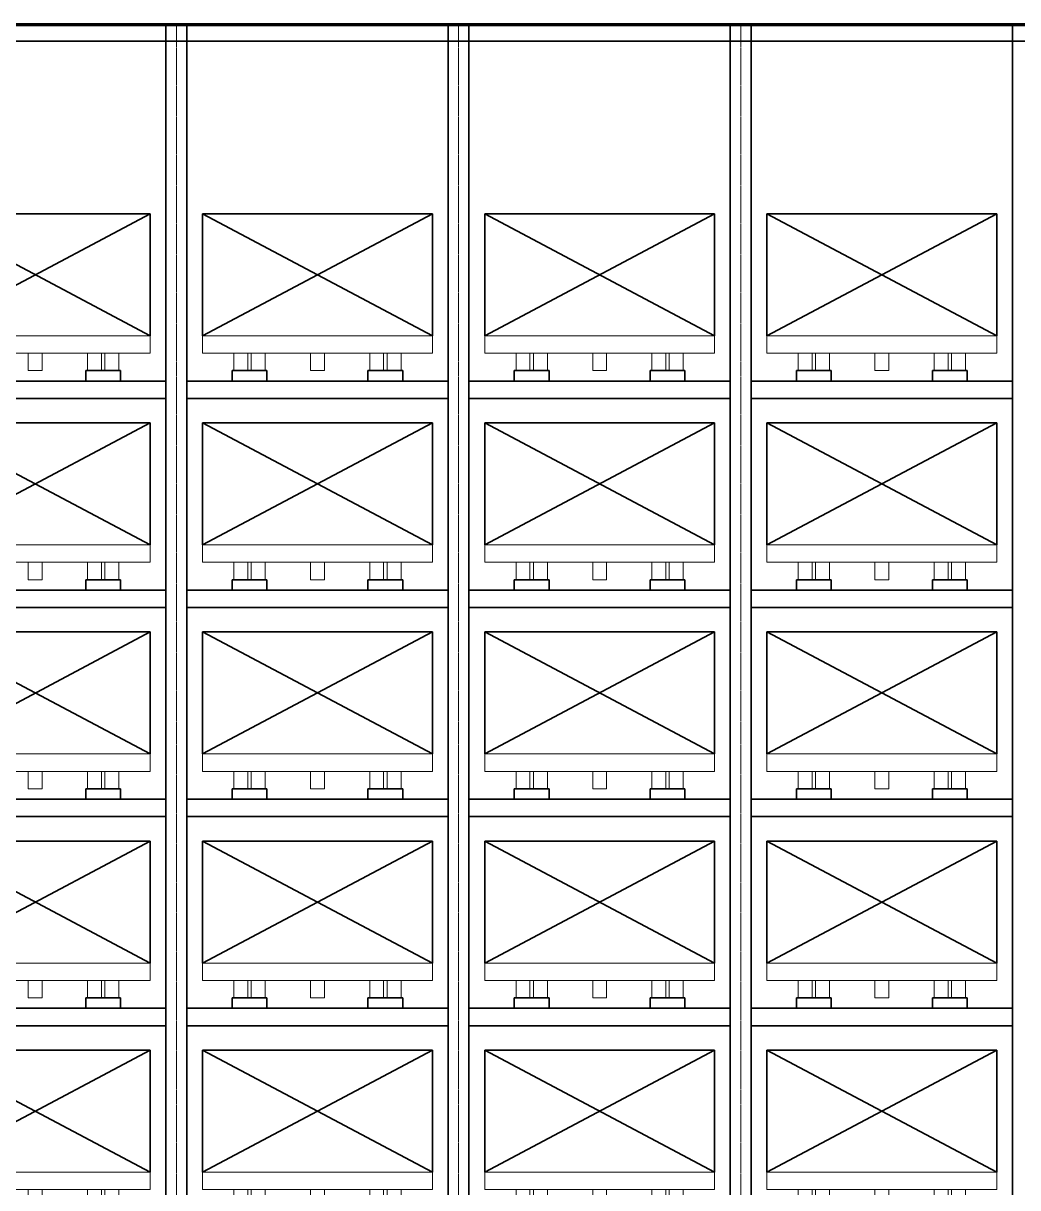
# Model space of a CAD drawing. Header units: millimetres. Extents: x -67280 to 67280, y -47520 to 47520.
# Drawn here: x -39927 to -34218, y 33085 to 39767 of the extents above; entities that cross this region are included whole.
import ezdxf

# ---------------------------------------------------------------- set-up
doc = ezdxf.new("R2010")
doc.units = ezdxf.units.MM
doc.linetypes.add('点画线', pattern=[18, 12, -2, 2, -2])
for name, color, linetype, lineweight in [('ACADCAXA细实线层', 3, 'Continuous', 18), ('EB0', 7, 'Continuous', 35), ('中心线层', 1, '点画线', 18), ('尺寸线层', 4, 'Continuous', 18), ('标注层AM_5', 3, 'Continuous', 25), ('粗实线层AM_0', 7, 'Continuous', 50)]:
    doc.layers.add(name, color=color, linetype=linetype, lineweight=lineweight)

# ---------------------------------------------------------------- blocks, each defined once
blk = doc.blocks.new('*X512')
at = {"layer": 'ACADCAXA细实线层', "linetype": 'Continuous', "lineweight": 18}
for p, q in [((0, 100), (0, 200)), ((0, 200), (1320, 200)), ((1320, 100), (1320, 200)), ((0, 100), (1320, 100)), ((180, 0), (180, 100)), ((260, 0), (260, 100)), ((280, 0), (280, 100)), ((360, 0), (360, 100)), ((620, 0), (620, 100)), ((700, 0), (700, 100)), ((960, 0), (960, 100)), ((1040, 0), (1040, 100)), ((1060, 0), (1060, 100)), ((1140, 0), (1140, 100)), ((180, 0), (260, 0)), ((280, 0), (360, 0)), ((620, 0), (700, 0)), ((1040, 0), (960, 0)), ((1060, 0), (1140, 0))]:
    blk.add_line(p, q, dxfattribs=at)
at = {"layer": 'EB0'}
for p, q in [((0, 900), (1320, 900)), ((1320, 900), (0, 200)), ((0, 900), (1320, 200)), ((0, 900), (0, 200)), ((1320, 900), (1320, 200))]:
    blk.add_line(p, q, dxfattribs=at)
blk = doc.blocks.new('*X514')
at = {"layer": 'ACADCAXA细实线层', "linetype": 'Continuous', "lineweight": 18}
for p, q in [((0, 100), (0, 200)), ((0, 200), (1320, 200)), ((1320, 100), (1320, 200)), ((0, 100), (1320, 100)), ((180, 0), (180, 100)), ((260, 0), (260, 100)), ((280, 0), (280, 100)), ((360, 0), (360, 100)), ((620, 0), (620, 100)), ((700, 0), (700, 100)), ((960, 0), (960, 100)), ((1040, 0), (1040, 100)), ((1060, 0), (1060, 100)), ((1140, 0), (1140, 100)), ((180, 0), (260, 0)), ((280, 0), (360, 0)), ((620, 0), (700, 0)), ((1040, 0), (960, 0)), ((1060, 0), (1140, 0))]:
    blk.add_line(p, q, dxfattribs=at)
at = {"layer": 'EB0'}
for p, q in [((0, 900), (1320, 900)), ((1320, 900), (0, 200)), ((0, 900), (1320, 200)), ((0, 900), (0, 200)), ((1320, 900), (1320, 200))]:
    blk.add_line(p, q, dxfattribs=at)
blk = doc.blocks.new('*X515')
at = {"layer": 'EB0'}
for p, q in [((260, 100), (260, 160)), ((460, 160), (260, 160)), ((260, 100), (260, 160)), ((460, 160), (260, 160)), ((460, 100), (460, 160)), ((460, 100), (460, 160)), ((1040, 100), (1040, 160)), ((1040, 160), (1240, 160)), ((1040, 100), (1040, 160)), ((1040, 160), (1240, 160)), ((1240, 100), (1240, 160)), ((1240, 100), (1240, 160)), ((0, 100), (1500, 100)), ((1500, 0), (0, 0))]:
    blk.add_line(p, q, dxfattribs=at)
at = {"layer": '标注层AM_5'}
for p, q in [((0, 100), (1500, 100)), ((1500, 100), (0, 100)), ((0, 0), (1500, 0))]:
    blk.add_line(p, q, dxfattribs=at)
blk = doc.blocks.new('*X516')
at = {"layer": 'ACADCAXA细实线层', "linetype": 'Continuous', "lineweight": 18}
for p, q in [((0, 100), (0, 200)), ((0, 200), (1320, 200)), ((1320, 100), (1320, 200)), ((0, 100), (1320, 100)), ((180, 0), (180, 100)), ((260, 0), (260, 100)), ((280, 0), (280, 100)), ((360, 0), (360, 100)), ((620, 0), (620, 100)), ((700, 0), (700, 100)), ((960, 0), (960, 100)), ((1040, 0), (1040, 100)), ((1060, 0), (1060, 100)), ((1140, 0), (1140, 100)), ((180, 0), (260, 0)), ((280, 0), (360, 0)), ((620, 0), (700, 0)), ((1040, 0), (960, 0)), ((1060, 0), (1140, 0))]:
    blk.add_line(p, q, dxfattribs=at)
at = {"layer": 'EB0'}
for p, q in [((0, 900), (1320, 900)), ((1320, 900), (0, 200)), ((0, 900), (1320, 200)), ((0, 900), (0, 200)), ((1320, 900), (1320, 200))]:
    blk.add_line(p, q, dxfattribs=at)
blk = doc.blocks.new('*X517')
at = {"layer": 'EB0'}
for p, q in [((260, 100), (260, 160)), ((460, 160), (260, 160)), ((260, 100), (260, 160)), ((460, 160), (260, 160)), ((460, 100), (460, 160)), ((460, 100), (460, 160)), ((1040, 100), (1040, 160)), ((1040, 160), (1240, 160)), ((1040, 100), (1040, 160)), ((1040, 160), (1240, 160)), ((1240, 100), (1240, 160)), ((1240, 100), (1240, 160)), ((0, 100), (1500, 100)), ((1500, 0), (0, 0))]:
    blk.add_line(p, q, dxfattribs=at)
at = {"layer": '标注层AM_5'}
for p, q in [((0, 100), (1500, 100)), ((1500, 100), (0, 100)), ((0, 0), (1500, 0))]:
    blk.add_line(p, q, dxfattribs=at)
blk = doc.blocks.new('*X518')
at = {"layer": 'ACADCAXA细实线层', "linetype": 'Continuous', "lineweight": 18}
for p, q in [((0, 100), (0, 200)), ((0, 200), (1320, 200)), ((1320, 100), (1320, 200)), ((0, 100), (1320, 100)), ((180, 0), (180, 100)), ((260, 0), (260, 100)), ((280, 0), (280, 100)), ((360, 0), (360, 100)), ((620, 0), (620, 100)), ((700, 0), (700, 100)), ((960, 0), (960, 100)), ((1040, 0), (1040, 100)), ((1060, 0), (1060, 100)), ((1140, 0), (1140, 100)), ((180, 0), (260, 0)), ((280, 0), (360, 0)), ((620, 0), (700, 0)), ((1040, 0), (960, 0)), ((1060, 0), (1140, 0))]:
    blk.add_line(p, q, dxfattribs=at)
at = {"layer": 'EB0'}
for p, q in [((0, 900), (1320, 900)), ((1320, 900), (0, 200)), ((0, 900), (1320, 200)), ((0, 900), (0, 200)), ((1320, 900), (1320, 200))]:
    blk.add_line(p, q, dxfattribs=at)
blk = doc.blocks.new('*X519')
at = {"layer": 'EB0'}
for p, q in [((260, 100), (260, 160)), ((460, 160), (260, 160)), ((260, 100), (260, 160)), ((460, 160), (260, 160)), ((460, 100), (460, 160)), ((460, 100), (460, 160)), ((1040, 100), (1040, 160)), ((1040, 160), (1240, 160)), ((1040, 100), (1040, 160)), ((1040, 160), (1240, 160)), ((1240, 100), (1240, 160)), ((1240, 100), (1240, 160)), ((0, 100), (1500, 100)), ((1500, 0), (0, 0))]:
    blk.add_line(p, q, dxfattribs=at)
at = {"layer": '标注层AM_5'}
for p, q in [((0, 100), (1500, 100)), ((1500, 100), (0, 100)), ((0, 0), (1500, 0))]:
    blk.add_line(p, q, dxfattribs=at)
blk = doc.blocks.new('*X520')
at = {"layer": 'ACADCAXA细实线层', "linetype": 'Continuous', "lineweight": 18}
for p, q in [((0, 100), (0, 200)), ((0, 200), (1320, 200)), ((1320, 100), (1320, 200)), ((0, 100), (1320, 100)), ((180, 0), (180, 100)), ((260, 0), (260, 100)), ((280, 0), (280, 100)), ((360, 0), (360, 100)), ((620, 0), (620, 100)), ((700, 0), (700, 100)), ((960, 0), (960, 100)), ((1040, 0), (1040, 100)), ((1060, 0), (1060, 100)), ((1140, 0), (1140, 100)), ((180, 0), (260, 0)), ((280, 0), (360, 0)), ((620, 0), (700, 0)), ((1040, 0), (960, 0)), ((1060, 0), (1140, 0))]:
    blk.add_line(p, q, dxfattribs=at)
at = {"layer": 'EB0'}
for p, q in [((0, 900), (1320, 900)), ((1320, 900), (0, 200)), ((0, 900), (1320, 200)), ((0, 900), (0, 200)), ((1320, 900), (1320, 200))]:
    blk.add_line(p, q, dxfattribs=at)
blk = doc.blocks.new('*X521')
at = {"layer": 'EB0'}
for p, q in [((260, 100), (260, 160)), ((460, 160), (260, 160)), ((260, 100), (260, 160)), ((460, 160), (260, 160)), ((460, 100), (460, 160)), ((460, 100), (460, 160)), ((1040, 100), (1040, 160)), ((1040, 160), (1240, 160)), ((1040, 100), (1040, 160)), ((1040, 160), (1240, 160)), ((1240, 100), (1240, 160)), ((1240, 100), (1240, 160)), ((0, 100), (1500, 100)), ((1500, 0), (0, 0))]:
    blk.add_line(p, q, dxfattribs=at)
at = {"layer": '标注层AM_5'}
for p, q in [((0, 100), (1500, 100)), ((1500, 100), (0, 100)), ((0, 0), (1500, 0))]:
    blk.add_line(p, q, dxfattribs=at)
blk = doc.blocks.new('*X505')
at = {"layer": 'EB0'}
for p, q in [((1620, 0), (1620, 11200)), ((1740, 0), (1740, 11200))]:
    blk.add_line(p, q, dxfattribs=at)
at = {"layer": '中心线层'}
blk.add_line((1680, -3), (1680, 11203), dxfattribs=at)
at = {"layer": 'EB0'}
for name, p in [('*X520', (210, 9210)), ('*X518', (210, 8010)), ('*X516', (210, 6810)), ('*X514', (210, 5610)), ('*X512', (210, 4410))]:
    blk.add_blockref(name, p, dxfattribs=at)
at = {"layer": '粗实线层AM_0'}
for name, p in [('*X521', (120, 9050)), ('*X519', (120, 7850)), ('*X517', (120, 6650)), ('*X515', (120, 5450))]:
    blk.add_blockref(name, p, dxfattribs=at)
blk = doc.blocks.new('*X529')
at = {"layer": 'ACADCAXA细实线层', "linetype": 'Continuous', "lineweight": 18}
for p, q in [((0, 100), (0, 200)), ((0, 200), (1320, 200)), ((1320, 100), (1320, 200)), ((0, 100), (1320, 100)), ((180, 0), (180, 100)), ((260, 0), (260, 100)), ((280, 0), (280, 100)), ((360, 0), (360, 100)), ((620, 0), (620, 100)), ((700, 0), (700, 100)), ((960, 0), (960, 100)), ((1040, 0), (1040, 100)), ((1060, 0), (1060, 100)), ((1140, 0), (1140, 100)), ((180, 0), (260, 0)), ((280, 0), (360, 0)), ((620, 0), (700, 0)), ((1040, 0), (960, 0)), ((1060, 0), (1140, 0))]:
    blk.add_line(p, q, dxfattribs=at)
at = {"layer": 'EB0'}
for p, q in [((0, 900), (1320, 900)), ((1320, 900), (0, 200)), ((0, 900), (1320, 200)), ((0, 900), (0, 200)), ((1320, 900), (1320, 200))]:
    blk.add_line(p, q, dxfattribs=at)
blk = doc.blocks.new('*X531')
at = {"layer": 'ACADCAXA细实线层', "linetype": 'Continuous', "lineweight": 18}
for p, q in [((0, 100), (0, 200)), ((0, 200), (1320, 200)), ((1320, 100), (1320, 200)), ((0, 100), (1320, 100)), ((180, 0), (180, 100)), ((260, 0), (260, 100)), ((280, 0), (280, 100)), ((360, 0), (360, 100)), ((620, 0), (620, 100)), ((700, 0), (700, 100)), ((960, 0), (960, 100)), ((1040, 0), (1040, 100)), ((1060, 0), (1060, 100)), ((1140, 0), (1140, 100)), ((180, 0), (260, 0)), ((280, 0), (360, 0)), ((620, 0), (700, 0)), ((1040, 0), (960, 0)), ((1060, 0), (1140, 0))]:
    blk.add_line(p, q, dxfattribs=at)
at = {"layer": 'EB0'}
for p, q in [((0, 900), (1320, 900)), ((1320, 900), (0, 200)), ((0, 900), (1320, 200)), ((0, 900), (0, 200)), ((1320, 900), (1320, 200))]:
    blk.add_line(p, q, dxfattribs=at)
blk = doc.blocks.new('*X532')
at = {"layer": 'EB0'}
for p, q in [((260, 100), (260, 160)), ((460, 160), (260, 160)), ((260, 100), (260, 160)), ((460, 160), (260, 160)), ((460, 100), (460, 160)), ((460, 100), (460, 160)), ((1040, 100), (1040, 160)), ((1040, 160), (1240, 160)), ((1040, 100), (1040, 160)), ((1040, 160), (1240, 160)), ((1240, 100), (1240, 160)), ((1240, 100), (1240, 160)), ((0, 100), (1500, 100)), ((1500, 0), (0, 0))]:
    blk.add_line(p, q, dxfattribs=at)
at = {"layer": '标注层AM_5'}
for p, q in [((0, 100), (1500, 100)), ((1500, 100), (0, 100)), ((0, 0), (1500, 0))]:
    blk.add_line(p, q, dxfattribs=at)
blk = doc.blocks.new('*X533')
at = {"layer": 'ACADCAXA细实线层', "linetype": 'Continuous', "lineweight": 18}
for p, q in [((0, 100), (0, 200)), ((0, 200), (1320, 200)), ((1320, 100), (1320, 200)), ((0, 100), (1320, 100)), ((180, 0), (180, 100)), ((260, 0), (260, 100)), ((280, 0), (280, 100)), ((360, 0), (360, 100)), ((620, 0), (620, 100)), ((700, 0), (700, 100)), ((960, 0), (960, 100)), ((1040, 0), (1040, 100)), ((1060, 0), (1060, 100)), ((1140, 0), (1140, 100)), ((180, 0), (260, 0)), ((280, 0), (360, 0)), ((620, 0), (700, 0)), ((1040, 0), (960, 0)), ((1060, 0), (1140, 0))]:
    blk.add_line(p, q, dxfattribs=at)
at = {"layer": 'EB0'}
for p, q in [((0, 900), (1320, 900)), ((1320, 900), (0, 200)), ((0, 900), (1320, 200)), ((0, 900), (0, 200)), ((1320, 900), (1320, 200))]:
    blk.add_line(p, q, dxfattribs=at)
blk = doc.blocks.new('*X534')
at = {"layer": 'EB0'}
for p, q in [((260, 100), (260, 160)), ((460, 160), (260, 160)), ((260, 100), (260, 160)), ((460, 160), (260, 160)), ((460, 100), (460, 160)), ((460, 100), (460, 160)), ((1040, 100), (1040, 160)), ((1040, 160), (1240, 160)), ((1040, 100), (1040, 160)), ((1040, 160), (1240, 160)), ((1240, 100), (1240, 160)), ((1240, 100), (1240, 160)), ((0, 100), (1500, 100)), ((1500, 0), (0, 0))]:
    blk.add_line(p, q, dxfattribs=at)
at = {"layer": '标注层AM_5'}
for p, q in [((0, 100), (1500, 100)), ((1500, 100), (0, 100)), ((0, 0), (1500, 0))]:
    blk.add_line(p, q, dxfattribs=at)
blk = doc.blocks.new('*X535')
at = {"layer": 'ACADCAXA细实线层', "linetype": 'Continuous', "lineweight": 18}
for p, q in [((0, 100), (0, 200)), ((0, 200), (1320, 200)), ((1320, 100), (1320, 200)), ((0, 100), (1320, 100)), ((180, 0), (180, 100)), ((260, 0), (260, 100)), ((280, 0), (280, 100)), ((360, 0), (360, 100)), ((620, 0), (620, 100)), ((700, 0), (700, 100)), ((960, 0), (960, 100)), ((1040, 0), (1040, 100)), ((1060, 0), (1060, 100)), ((1140, 0), (1140, 100)), ((180, 0), (260, 0)), ((280, 0), (360, 0)), ((620, 0), (700, 0)), ((1040, 0), (960, 0)), ((1060, 0), (1140, 0))]:
    blk.add_line(p, q, dxfattribs=at)
at = {"layer": 'EB0'}
for p, q in [((0, 900), (1320, 900)), ((1320, 900), (0, 200)), ((0, 900), (1320, 200)), ((0, 900), (0, 200)), ((1320, 900), (1320, 200))]:
    blk.add_line(p, q, dxfattribs=at)
blk = doc.blocks.new('*X536')
at = {"layer": 'EB0'}
for p, q in [((260, 100), (260, 160)), ((460, 160), (260, 160)), ((260, 100), (260, 160)), ((460, 160), (260, 160)), ((460, 100), (460, 160)), ((460, 100), (460, 160)), ((1040, 100), (1040, 160)), ((1040, 160), (1240, 160)), ((1040, 100), (1040, 160)), ((1040, 160), (1240, 160)), ((1240, 100), (1240, 160)), ((1240, 100), (1240, 160)), ((0, 100), (1500, 100)), ((1500, 0), (0, 0))]:
    blk.add_line(p, q, dxfattribs=at)
at = {"layer": '标注层AM_5'}
for p, q in [((0, 100), (1500, 100)), ((1500, 100), (0, 100)), ((0, 0), (1500, 0))]:
    blk.add_line(p, q, dxfattribs=at)
blk = doc.blocks.new('*X537')
at = {"layer": 'ACADCAXA细实线层', "linetype": 'Continuous', "lineweight": 18}
for p, q in [((0, 100), (0, 200)), ((0, 200), (1320, 200)), ((1320, 100), (1320, 200)), ((0, 100), (1320, 100)), ((180, 0), (180, 100)), ((260, 0), (260, 100)), ((280, 0), (280, 100)), ((360, 0), (360, 100)), ((620, 0), (620, 100)), ((700, 0), (700, 100)), ((960, 0), (960, 100)), ((1040, 0), (1040, 100)), ((1060, 0), (1060, 100)), ((1140, 0), (1140, 100)), ((180, 0), (260, 0)), ((280, 0), (360, 0)), ((620, 0), (700, 0)), ((1040, 0), (960, 0)), ((1060, 0), (1140, 0))]:
    blk.add_line(p, q, dxfattribs=at)
at = {"layer": 'EB0'}
for p, q in [((0, 900), (1320, 900)), ((1320, 900), (0, 200)), ((0, 900), (1320, 200)), ((0, 900), (0, 200)), ((1320, 900), (1320, 200))]:
    blk.add_line(p, q, dxfattribs=at)
blk = doc.blocks.new('*X538')
at = {"layer": 'EB0'}
for p, q in [((260, 100), (260, 160)), ((460, 160), (260, 160)), ((260, 100), (260, 160)), ((460, 160), (260, 160)), ((460, 100), (460, 160)), ((460, 100), (460, 160)), ((1040, 100), (1040, 160)), ((1040, 160), (1240, 160)), ((1040, 100), (1040, 160)), ((1040, 160), (1240, 160)), ((1240, 100), (1240, 160)), ((1240, 100), (1240, 160)), ((0, 100), (1500, 100)), ((1500, 0), (0, 0))]:
    blk.add_line(p, q, dxfattribs=at)
at = {"layer": '标注层AM_5'}
for p, q in [((0, 100), (1500, 100)), ((1500, 100), (0, 100)), ((0, 0), (1500, 0))]:
    blk.add_line(p, q, dxfattribs=at)
blk = doc.blocks.new('*X522')
at = {"layer": 'EB0'}
for p, q in [((0, 0), (0, 11200)), ((120, 0), (120, 11200)), ((1620, 0), (1620, 11200)), ((1740, 0), (1740, 11200))]:
    blk.add_line(p, q, dxfattribs=at)
at = {"layer": '中心线层'}
for p, q in [((60, -3), (60, 11203)), ((1680, -3), (1680, 11203))]:
    blk.add_line(p, q, dxfattribs=at)
at = {"layer": 'EB0'}
for name, p in [('*X537', (210, 9210)), ('*X535', (210, 8010)), ('*X533', (210, 6810)), ('*X531', (210, 5610)), ('*X529', (210, 4410))]:
    blk.add_blockref(name, p, dxfattribs=at)
at = {"layer": '粗实线层AM_0'}
for name, p in [('*X538', (120, 9050)), ('*X536', (120, 7850)), ('*X534', (120, 6650)), ('*X532', (120, 5450))]:
    blk.add_blockref(name, p, dxfattribs=at)
blk = doc.blocks.new('*X546')
at = {"layer": 'ACADCAXA细实线层', "linetype": 'Continuous', "lineweight": 18}
for p, q in [((0, 100), (0, 200)), ((0, 200), (1320, 200)), ((1320, 100), (1320, 200)), ((0, 100), (1320, 100)), ((180, 0), (180, 100)), ((260, 0), (260, 100)), ((280, 0), (280, 100)), ((360, 0), (360, 100)), ((620, 0), (620, 100)), ((700, 0), (700, 100)), ((960, 0), (960, 100)), ((1040, 0), (1040, 100)), ((1060, 0), (1060, 100)), ((1140, 0), (1140, 100)), ((180, 0), (260, 0)), ((280, 0), (360, 0)), ((620, 0), (700, 0)), ((1040, 0), (960, 0)), ((1060, 0), (1140, 0))]:
    blk.add_line(p, q, dxfattribs=at)
at = {"layer": 'EB0'}
for p, q in [((0, 900), (1320, 900)), ((1320, 900), (0, 200)), ((0, 900), (1320, 200)), ((0, 900), (0, 200)), ((1320, 900), (1320, 200))]:
    blk.add_line(p, q, dxfattribs=at)
blk = doc.blocks.new('*X548')
at = {"layer": 'ACADCAXA细实线层', "linetype": 'Continuous', "lineweight": 18}
for p, q in [((0, 100), (0, 200)), ((0, 200), (1320, 200)), ((1320, 100), (1320, 200)), ((0, 100), (1320, 100)), ((180, 0), (180, 100)), ((260, 0), (260, 100)), ((280, 0), (280, 100)), ((360, 0), (360, 100)), ((620, 0), (620, 100)), ((700, 0), (700, 100)), ((960, 0), (960, 100)), ((1040, 0), (1040, 100)), ((1060, 0), (1060, 100)), ((1140, 0), (1140, 100)), ((180, 0), (260, 0)), ((280, 0), (360, 0)), ((620, 0), (700, 0)), ((1040, 0), (960, 0)), ((1060, 0), (1140, 0))]:
    blk.add_line(p, q, dxfattribs=at)
at = {"layer": 'EB0'}
for p, q in [((0, 900), (1320, 900)), ((1320, 900), (0, 200)), ((0, 900), (1320, 200)), ((0, 900), (0, 200)), ((1320, 900), (1320, 200))]:
    blk.add_line(p, q, dxfattribs=at)
blk = doc.blocks.new('*X549')
at = {"layer": 'EB0'}
for p, q in [((260, 100), (260, 160)), ((460, 160), (260, 160)), ((260, 100), (260, 160)), ((460, 160), (260, 160)), ((460, 100), (460, 160)), ((460, 100), (460, 160)), ((1040, 100), (1040, 160)), ((1040, 160), (1240, 160)), ((1040, 100), (1040, 160)), ((1040, 160), (1240, 160)), ((1240, 100), (1240, 160)), ((1240, 100), (1240, 160)), ((0, 100), (1500, 100)), ((1500, 0), (0, 0))]:
    blk.add_line(p, q, dxfattribs=at)
at = {"layer": '标注层AM_5'}
for p, q in [((0, 100), (1500, 100)), ((1500, 100), (0, 100)), ((0, 0), (1500, 0))]:
    blk.add_line(p, q, dxfattribs=at)
blk = doc.blocks.new('*X550')
at = {"layer": 'ACADCAXA细实线层', "linetype": 'Continuous', "lineweight": 18}
for p, q in [((0, 100), (0, 200)), ((0, 200), (1320, 200)), ((1320, 100), (1320, 200)), ((0, 100), (1320, 100)), ((180, 0), (180, 100)), ((260, 0), (260, 100)), ((280, 0), (280, 100)), ((360, 0), (360, 100)), ((620, 0), (620, 100)), ((700, 0), (700, 100)), ((960, 0), (960, 100)), ((1040, 0), (1040, 100)), ((1060, 0), (1060, 100)), ((1140, 0), (1140, 100)), ((180, 0), (260, 0)), ((280, 0), (360, 0)), ((620, 0), (700, 0)), ((1040, 0), (960, 0)), ((1060, 0), (1140, 0))]:
    blk.add_line(p, q, dxfattribs=at)
at = {"layer": 'EB0'}
for p, q in [((0, 900), (1320, 900)), ((1320, 900), (0, 200)), ((0, 900), (1320, 200)), ((0, 900), (0, 200)), ((1320, 900), (1320, 200))]:
    blk.add_line(p, q, dxfattribs=at)
blk = doc.blocks.new('*X551')
at = {"layer": 'EB0'}
for p, q in [((260, 100), (260, 160)), ((460, 160), (260, 160)), ((260, 100), (260, 160)), ((460, 160), (260, 160)), ((460, 100), (460, 160)), ((460, 100), (460, 160)), ((1040, 100), (1040, 160)), ((1040, 160), (1240, 160)), ((1040, 100), (1040, 160)), ((1040, 160), (1240, 160)), ((1240, 100), (1240, 160)), ((1240, 100), (1240, 160)), ((0, 100), (1500, 100)), ((1500, 0), (0, 0))]:
    blk.add_line(p, q, dxfattribs=at)
at = {"layer": '标注层AM_5'}
for p, q in [((0, 100), (1500, 100)), ((1500, 100), (0, 100)), ((0, 0), (1500, 0))]:
    blk.add_line(p, q, dxfattribs=at)
blk = doc.blocks.new('*X552')
at = {"layer": 'ACADCAXA细实线层', "linetype": 'Continuous', "lineweight": 18}
for p, q in [((0, 100), (0, 200)), ((0, 200), (1320, 200)), ((1320, 100), (1320, 200)), ((0, 100), (1320, 100)), ((180, 0), (180, 100)), ((260, 0), (260, 100)), ((280, 0), (280, 100)), ((360, 0), (360, 100)), ((620, 0), (620, 100)), ((700, 0), (700, 100)), ((960, 0), (960, 100)), ((1040, 0), (1040, 100)), ((1060, 0), (1060, 100)), ((1140, 0), (1140, 100)), ((180, 0), (260, 0)), ((280, 0), (360, 0)), ((620, 0), (700, 0)), ((1040, 0), (960, 0)), ((1060, 0), (1140, 0))]:
    blk.add_line(p, q, dxfattribs=at)
at = {"layer": 'EB0'}
for p, q in [((0, 900), (1320, 900)), ((1320, 900), (0, 200)), ((0, 900), (1320, 200)), ((0, 900), (0, 200)), ((1320, 900), (1320, 200))]:
    blk.add_line(p, q, dxfattribs=at)
blk = doc.blocks.new('*X553')
at = {"layer": 'EB0'}
for p, q in [((260, 100), (260, 160)), ((460, 160), (260, 160)), ((260, 100), (260, 160)), ((460, 160), (260, 160)), ((460, 100), (460, 160)), ((460, 100), (460, 160)), ((1040, 100), (1040, 160)), ((1040, 160), (1240, 160)), ((1040, 100), (1040, 160)), ((1040, 160), (1240, 160)), ((1240, 100), (1240, 160)), ((1240, 100), (1240, 160)), ((0, 100), (1500, 100)), ((1500, 0), (0, 0))]:
    blk.add_line(p, q, dxfattribs=at)
at = {"layer": '标注层AM_5'}
for p, q in [((0, 100), (1500, 100)), ((1500, 100), (0, 100)), ((0, 0), (1500, 0))]:
    blk.add_line(p, q, dxfattribs=at)
blk = doc.blocks.new('*X554')
at = {"layer": 'ACADCAXA细实线层', "linetype": 'Continuous', "lineweight": 18}
for p, q in [((0, 100), (0, 200)), ((0, 200), (1320, 200)), ((1320, 100), (1320, 200)), ((0, 100), (1320, 100)), ((180, 0), (180, 100)), ((260, 0), (260, 100)), ((280, 0), (280, 100)), ((360, 0), (360, 100)), ((620, 0), (620, 100)), ((700, 0), (700, 100)), ((960, 0), (960, 100)), ((1040, 0), (1040, 100)), ((1060, 0), (1060, 100)), ((1140, 0), (1140, 100)), ((180, 0), (260, 0)), ((280, 0), (360, 0)), ((620, 0), (700, 0)), ((1040, 0), (960, 0)), ((1060, 0), (1140, 0))]:
    blk.add_line(p, q, dxfattribs=at)
at = {"layer": 'EB0'}
for p, q in [((0, 900), (1320, 900)), ((1320, 900), (0, 200)), ((0, 900), (1320, 200)), ((0, 900), (0, 200)), ((1320, 900), (1320, 200))]:
    blk.add_line(p, q, dxfattribs=at)
blk = doc.blocks.new('*X555')
at = {"layer": 'EB0'}
for p, q in [((260, 100), (260, 160)), ((460, 160), (260, 160)), ((260, 100), (260, 160)), ((460, 160), (260, 160)), ((460, 100), (460, 160)), ((460, 100), (460, 160)), ((1040, 100), (1040, 160)), ((1040, 160), (1240, 160)), ((1040, 100), (1040, 160)), ((1040, 160), (1240, 160)), ((1240, 100), (1240, 160)), ((1240, 100), (1240, 160)), ((0, 100), (1500, 100)), ((1500, 0), (0, 0))]:
    blk.add_line(p, q, dxfattribs=at)
at = {"layer": '标注层AM_5'}
for p, q in [((0, 100), (1500, 100)), ((1500, 100), (0, 100)), ((0, 0), (1500, 0))]:
    blk.add_line(p, q, dxfattribs=at)
blk = doc.blocks.new('*X539')
at = {"layer": 'EB0'}
for p, q in [((0, 0), (0, 11200)), ((120, 0), (120, 11200)), ((1620, 0), (1620, 11200)), ((1740, 0), (1740, 11200))]:
    blk.add_line(p, q, dxfattribs=at)
at = {"layer": '中心线层'}
for p, q in [((60, -3), (60, 11203)), ((1680, -3), (1680, 11203))]:
    blk.add_line(p, q, dxfattribs=at)
at = {"layer": 'EB0'}
for name, p in [('*X554', (210, 9210)), ('*X552', (210, 8010)), ('*X550', (210, 6810)), ('*X548', (210, 5610)), ('*X546', (210, 4410))]:
    blk.add_blockref(name, p, dxfattribs=at)
at = {"layer": '粗实线层AM_0'}
for name, p in [('*X555', (120, 9050)), ('*X553', (120, 7850)), ('*X551', (120, 6650)), ('*X549', (120, 5450))]:
    blk.add_blockref(name, p, dxfattribs=at)
blk = doc.blocks.new('*X563')
at = {"layer": 'ACADCAXA细实线层', "linetype": 'Continuous', "lineweight": 18}
for p, q in [((0, 100), (0, 200)), ((0, 200), (1320, 200)), ((1320, 100), (1320, 200)), ((0, 100), (1320, 100)), ((180, 0), (180, 100)), ((260, 0), (260, 100)), ((280, 0), (280, 100)), ((360, 0), (360, 100)), ((620, 0), (620, 100)), ((700, 0), (700, 100)), ((960, 0), (960, 100)), ((1040, 0), (1040, 100)), ((1060, 0), (1060, 100)), ((1140, 0), (1140, 100)), ((180, 0), (260, 0)), ((280, 0), (360, 0)), ((620, 0), (700, 0)), ((1040, 0), (960, 0)), ((1060, 0), (1140, 0))]:
    blk.add_line(p, q, dxfattribs=at)
at = {"layer": 'EB0'}
for p, q in [((0, 900), (1320, 900)), ((1320, 900), (0, 200)), ((0, 900), (1320, 200)), ((0, 900), (0, 200)), ((1320, 900), (1320, 200))]:
    blk.add_line(p, q, dxfattribs=at)
blk = doc.blocks.new('*X565')
at = {"layer": 'ACADCAXA细实线层', "linetype": 'Continuous', "lineweight": 18}
for p, q in [((0, 100), (0, 200)), ((0, 200), (1320, 200)), ((1320, 100), (1320, 200)), ((0, 100), (1320, 100)), ((180, 0), (180, 100)), ((260, 0), (260, 100)), ((280, 0), (280, 100)), ((360, 0), (360, 100)), ((620, 0), (620, 100)), ((700, 0), (700, 100)), ((960, 0), (960, 100)), ((1040, 0), (1040, 100)), ((1060, 0), (1060, 100)), ((1140, 0), (1140, 100)), ((180, 0), (260, 0)), ((280, 0), (360, 0)), ((620, 0), (700, 0)), ((1040, 0), (960, 0)), ((1060, 0), (1140, 0))]:
    blk.add_line(p, q, dxfattribs=at)
at = {"layer": 'EB0'}
for p, q in [((0, 900), (1320, 900)), ((1320, 900), (0, 200)), ((0, 900), (1320, 200)), ((0, 900), (0, 200)), ((1320, 900), (1320, 200))]:
    blk.add_line(p, q, dxfattribs=at)
blk = doc.blocks.new('*X566')
at = {"layer": 'EB0'}
for p, q in [((260, 100), (260, 160)), ((460, 160), (260, 160)), ((260, 100), (260, 160)), ((460, 160), (260, 160)), ((460, 100), (460, 160)), ((460, 100), (460, 160)), ((1040, 100), (1040, 160)), ((1040, 160), (1240, 160)), ((1040, 100), (1040, 160)), ((1040, 160), (1240, 160)), ((1240, 100), (1240, 160)), ((1240, 100), (1240, 160)), ((0, 100), (1500, 100)), ((1500, 0), (0, 0))]:
    blk.add_line(p, q, dxfattribs=at)
at = {"layer": '标注层AM_5'}
for p, q in [((0, 100), (1500, 100)), ((1500, 100), (0, 100)), ((0, 0), (1500, 0))]:
    blk.add_line(p, q, dxfattribs=at)
blk = doc.blocks.new('*X567')
at = {"layer": 'ACADCAXA细实线层', "linetype": 'Continuous', "lineweight": 18}
for p, q in [((0, 100), (0, 200)), ((0, 200), (1320, 200)), ((1320, 100), (1320, 200)), ((0, 100), (1320, 100)), ((180, 0), (180, 100)), ((260, 0), (260, 100)), ((280, 0), (280, 100)), ((360, 0), (360, 100)), ((620, 0), (620, 100)), ((700, 0), (700, 100)), ((960, 0), (960, 100)), ((1040, 0), (1040, 100)), ((1060, 0), (1060, 100)), ((1140, 0), (1140, 100)), ((180, 0), (260, 0)), ((280, 0), (360, 0)), ((620, 0), (700, 0)), ((1040, 0), (960, 0)), ((1060, 0), (1140, 0))]:
    blk.add_line(p, q, dxfattribs=at)
at = {"layer": 'EB0'}
for p, q in [((0, 900), (1320, 900)), ((1320, 900), (0, 200)), ((0, 900), (1320, 200)), ((0, 900), (0, 200)), ((1320, 900), (1320, 200))]:
    blk.add_line(p, q, dxfattribs=at)
blk = doc.blocks.new('*X568')
at = {"layer": 'EB0'}
for p, q in [((260, 100), (260, 160)), ((460, 160), (260, 160)), ((260, 100), (260, 160)), ((460, 160), (260, 160)), ((460, 100), (460, 160)), ((460, 100), (460, 160)), ((1040, 100), (1040, 160)), ((1040, 160), (1240, 160)), ((1040, 100), (1040, 160)), ((1040, 160), (1240, 160)), ((1240, 100), (1240, 160)), ((1240, 100), (1240, 160)), ((0, 100), (1500, 100)), ((1500, 0), (0, 0))]:
    blk.add_line(p, q, dxfattribs=at)
at = {"layer": '标注层AM_5'}
for p, q in [((0, 100), (1500, 100)), ((1500, 100), (0, 100)), ((0, 0), (1500, 0))]:
    blk.add_line(p, q, dxfattribs=at)
blk = doc.blocks.new('*X569')
at = {"layer": 'ACADCAXA细实线层', "linetype": 'Continuous', "lineweight": 18}
for p, q in [((0, 100), (0, 200)), ((0, 200), (1320, 200)), ((1320, 100), (1320, 200)), ((0, 100), (1320, 100)), ((180, 0), (180, 100)), ((260, 0), (260, 100)), ((280, 0), (280, 100)), ((360, 0), (360, 100)), ((620, 0), (620, 100)), ((700, 0), (700, 100)), ((960, 0), (960, 100)), ((1040, 0), (1040, 100)), ((1060, 0), (1060, 100)), ((1140, 0), (1140, 100)), ((180, 0), (260, 0)), ((280, 0), (360, 0)), ((620, 0), (700, 0)), ((1040, 0), (960, 0)), ((1060, 0), (1140, 0))]:
    blk.add_line(p, q, dxfattribs=at)
at = {"layer": 'EB0'}
for p, q in [((0, 900), (1320, 900)), ((1320, 900), (0, 200)), ((0, 900), (1320, 200)), ((0, 900), (0, 200)), ((1320, 900), (1320, 200))]:
    blk.add_line(p, q, dxfattribs=at)
blk = doc.blocks.new('*X570')
at = {"layer": 'EB0'}
for p, q in [((260, 100), (260, 160)), ((460, 160), (260, 160)), ((260, 100), (260, 160)), ((460, 160), (260, 160)), ((460, 100), (460, 160)), ((460, 100), (460, 160)), ((1040, 100), (1040, 160)), ((1040, 160), (1240, 160)), ((1040, 100), (1040, 160)), ((1040, 160), (1240, 160)), ((1240, 100), (1240, 160)), ((1240, 100), (1240, 160)), ((0, 100), (1500, 100)), ((1500, 0), (0, 0))]:
    blk.add_line(p, q, dxfattribs=at)
at = {"layer": '标注层AM_5'}
for p, q in [((0, 100), (1500, 100)), ((1500, 100), (0, 100)), ((0, 0), (1500, 0))]:
    blk.add_line(p, q, dxfattribs=at)
blk = doc.blocks.new('*X571')
at = {"layer": 'ACADCAXA细实线层', "linetype": 'Continuous', "lineweight": 18}
for p, q in [((0, 100), (0, 200)), ((0, 200), (1320, 200)), ((1320, 100), (1320, 200)), ((0, 100), (1320, 100)), ((180, 0), (180, 100)), ((260, 0), (260, 100)), ((280, 0), (280, 100)), ((360, 0), (360, 100)), ((620, 0), (620, 100)), ((700, 0), (700, 100)), ((960, 0), (960, 100)), ((1040, 0), (1040, 100)), ((1060, 0), (1060, 100)), ((1140, 0), (1140, 100)), ((180, 0), (260, 0)), ((280, 0), (360, 0)), ((620, 0), (700, 0)), ((1040, 0), (960, 0)), ((1060, 0), (1140, 0))]:
    blk.add_line(p, q, dxfattribs=at)
at = {"layer": 'EB0'}
for p, q in [((0, 900), (1320, 900)), ((1320, 900), (0, 200)), ((0, 900), (1320, 200)), ((0, 900), (0, 200)), ((1320, 900), (1320, 200))]:
    blk.add_line(p, q, dxfattribs=at)
blk = doc.blocks.new('*X572')
at = {"layer": 'EB0'}
for p, q in [((260, 100), (260, 160)), ((460, 160), (260, 160)), ((260, 100), (260, 160)), ((460, 160), (260, 160)), ((460, 100), (460, 160)), ((460, 100), (460, 160)), ((1040, 100), (1040, 160)), ((1040, 160), (1240, 160)), ((1040, 100), (1040, 160)), ((1040, 160), (1240, 160)), ((1240, 100), (1240, 160)), ((1240, 100), (1240, 160)), ((0, 100), (1500, 100)), ((1500, 0), (0, 0))]:
    blk.add_line(p, q, dxfattribs=at)
at = {"layer": '标注层AM_5'}
for p, q in [((0, 100), (1500, 100)), ((1500, 100), (0, 100)), ((0, 0), (1500, 0))]:
    blk.add_line(p, q, dxfattribs=at)
blk = doc.blocks.new('*X556')
at = {"layer": 'EB0'}
for p, q in [((0, 0), (0, 11200)), ((120, 0), (120, 11200)), ((1620, 0), (1620, 11200))]:
    blk.add_line(p, q, dxfattribs=at)
at = {"layer": '中心线层'}
blk.add_line((60, -3), (60, 11203), dxfattribs=at)
at = {"layer": 'EB0'}
for name, p in [('*X571', (210, 9210)), ('*X569', (210, 8010)), ('*X567', (210, 6810)), ('*X565', (210, 5610)), ('*X563', (210, 4410))]:
    blk.add_blockref(name, p, dxfattribs=at)
at = {"layer": '粗实线层AM_0'}
for name, p in [('*X572', (120, 9050)), ('*X570', (120, 7850)), ('*X568', (120, 6650)), ('*X566', (120, 5450))]:
    blk.add_blockref(name, p, dxfattribs=at)
blk = doc.blocks.new('*X573')
at = {"layer": 'EB0'}
blk.add_line((0, 0), (0, 11200), dxfattribs=at)

msp = doc.modelspace()

# ---------------------------------------------------------------- linework, layer by layer
at = {"layer": 'EB0'}
for p, q in [((-46637.969, 39764.126), (19032.031, 39764.126)), ((-46637.969, 39754.126), (19032.031, 39754.126)), ((-46637.969, 39664.126), (19032.031, 39664.126))]:
    msp.add_line(p, q, dxfattribs=at)

# ---------------------------------------------------------------- block references
at = {"layer": '尺寸线层'}
for name, p in [('*X505', (-40727.969, 28564.126)), ('*X522', (-39107.969, 28564.126)), ('*X539', (-37487.969, 28564.126)), ('*X556', (-35867.969, 28564.126)), ('*X573', (-34247.969, 28564.126))]:
    msp.add_blockref(name, p, dxfattribs=at)

doc.saveas('drawing.dxf')
